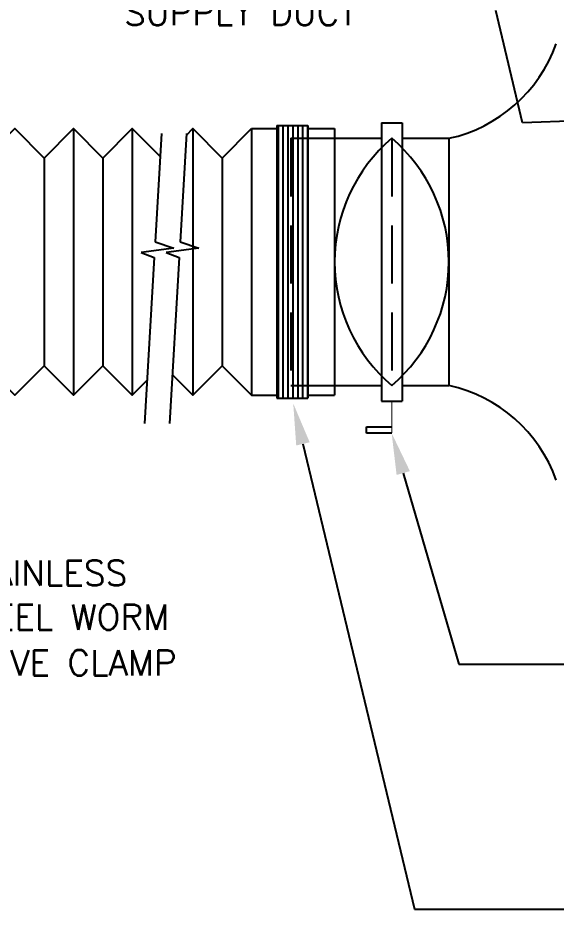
# Model space of a CAD drawing. Extents: x -730 to 2784, y 160 to 852.
# Drawn here: x -694.299 to -691.979, y 206.327 to 210.164 of the extents above; entities that cross this region are included whole.
import ezdxf

# ---------------------------------------------------------------- set-up
doc = ezdxf.new("R2010")
doc.units = 0
doc.header["$MEASUREMENT"] = 0
doc.linetypes.add('HIDDEN', pattern=[0.375, 0.25, -0.125])
doc.linetypes.add('MCEN2', pattern=[3, 2, -1])
for name, color, linetype in [('DETAILS', 11, 'Continuous'), ('G-TX-HEV', 2, 'Continuous'), ('T-TEXT', 3, 'Continuous')]:
    doc.layers.add(name, color=color, linetype=linetype)
doc.styles.add('AC', font='romans.shx', dxfattribs={"height": 0.2})

# ---------------------------------------------------------------- blocks, each defined once
blk = doc.blocks.new('*X277')
at = {"color": 0}
for p, q in [((117.5953352202534, 182.4606139711443), (117.5953352202534, 208.7174682206366)), ((118.0676056428247, 182.4606139711443), (118.0676056428247, 208.7174682206366)), ((118.539876065396, 182.4606139711443), (118.539876065396, 208.7174682206366)), ((119.0121464879673, 182.4606139711443), (119.0121464879673, 208.7174682206367)), ((119.4844169105386, 182.4606139711443), (119.4844169105386, 208.7174682206367)), ((119.9566873331099, 182.4606139711443), (119.9566873331099, 208.7174682206367)), ((120.4289577556812, 182.4606139711443), (120.4289577556812, 208.7174682206367))]:
    blk.add_line(p, q, dxfattribs=at)

msp = doc.modelspace()

# ---------------------------------------------------------------- linework, layer by layer
at = {"layer": 'DETAILS', "color": 2}
for p, q in [((-692.7324708772534, 209.712066266044), (-692.7324708772534, 208.5138251231648)), ((-692.7324708772534, 209.712066266044), (-692.6430073948109, 209.712066266044)), ((-692.6430073948109, 209.712066266044), (-692.6430073948109, 208.5138251231648)), ((-693.6798960730112, 209.6662371638556), (-693.7074484366328, 209.1989791525648)), ((-693.5721569948136, 209.6662371638556), (-693.5997093586378, 209.1989791525648)), ((-693.4181381157526, 209.5602631087433), (-693.2916176449526, 209.6867835795435)), ((-693.2916176449526, 209.6867835795435), (-693.2916176449526, 208.5391078096652)), ((-693.2916176449526, 209.6867835795435), (-693.1834321914545, 209.6867835795435)), ((-693.1834321914545, 209.7002031019503), (-693.1834321914545, 208.5256882872586)), ((-693.1834321914545, 209.7002031019503), (-693.0492369671823, 209.7002031019503)), ((-693.0492369671823, 209.7002031019503), (-693.0492369671823, 208.5256882872586)), ((-693.0492369671823, 209.6867835795435), (-692.933763713966, 209.6867835795435)), ((-692.933763713966, 209.6867835795435), (-692.933763713966, 208.5391078096652)), ((-693.1228093856021, 209.6449686536035), (-692.7324708772534, 209.6449686536035)), ((-692.6430073948109, 209.6449686536035), (-692.4417145580984, 209.6449686536035)), ((-692.4417145580984, 209.6449686536035), (-692.4417145580984, 208.5809227354022)), ((-694.1857790463138, 209.5602631087433), (-694.1857790463138, 208.6656282804655)), ((-693.6262439301196, 209.172115006055), (-693.7667529263465, 209.154054605367)), ((-693.7074484366328, 209.1989791525648), (-693.6262439301196, 209.172115006055)), ((-693.5185048519218, 209.172115006055), (-693.6590138479459, 209.154054605367)), ((-693.5997093586378, 209.1989791525648), (-693.5185048519218, 209.172115006055)), ((-693.7667529263465, 209.154054605367), (-693.7114409755235, 209.1312700423163)), ((-693.7114409755235, 209.1312700423163), (-693.7535217264998, 208.4176264422208)), ((-693.6590138479459, 209.154054605367), (-693.6037018979342, 209.1312700423163)), ((-693.6037018979342, 209.1312700423163), (-693.6457826489107, 208.4176264422208)), ((-693.4181381157526, 208.6656282804655), (-693.2916176449526, 208.5391078096652)), ((-693.1228093856021, 208.5809227354022), (-692.7324708772534, 208.5809227354022)), ((-692.6430073948109, 208.5809227354022), (-692.4417145580984, 208.5809227354022)), ((-693.2916176449526, 208.5391078096652), (-693.1834321914545, 208.5391078096652)), ((-693.1834321914545, 208.5256882872586), (-693.0492369671823, 208.5256882872586)), ((-693.0492369671823, 208.5391078096652), (-692.933763713966, 208.5391078096652)), ((-692.7324708772534, 208.5138251231648), (-692.6430073948109, 208.5138251231648)), ((-692.797029038811, 208.4023626031571), (-692.6877391360322, 208.4023626031571)), ((-692.797029038811, 208.3758750472033), (-692.797029038811, 208.4023626031571)), ((-692.6877391360322, 208.3758750472033), (-692.797029038811, 208.3758750472033))]:
    msp.add_line(p, q, dxfattribs=at)
at = {"layer": 'DETAILS', "color": 2, "linetype": 'HIDDEN'}
for p, q in [((-693.1228093856021, 209.6449686536035), (-693.1228093856021, 208.5809227354022)), ((-692.6877391360322, 209.6449686536035), (-692.6877391360322, 208.5809227354022))]:
    msp.add_line(p, q, dxfattribs=at)
at = {"layer": 'DETAILS', "color": 2}
for points in [[(-694.438819987914, 209.5602631087433), (-694.3122995175196, 209.6867835795435), (-694.1857790463138, 209.5602631087433)], [(-694.1857790463138, 209.5602631087433), (-694.0592585761221, 209.6867835795435), (-693.9327381049162, 209.5602631087433)], [(-694.0592585761221, 209.6867835795435), (-694.0592585761221, 208.5391078096652)], [(-693.9327381049162, 209.5602631087433), (-693.8062176345217, 209.6867835795435), (-693.6857859159574, 209.566351860979)], [(-693.8062176345217, 209.6867835795435), (-693.8062176345217, 208.5391078096652)], [(-693.5725926132004, 209.6588495524904), (-693.54465858635, 209.6867835795435), (-693.4181381157526, 209.5602631087433)], [(-693.54465858635, 209.6867835795435), (-693.54465858635, 208.5391078096652)], [(-693.9327381049162, 209.5602631087433), (-693.9327381049162, 208.6656282804655)], [(-693.4181381157526, 209.5602631087433), (-693.4181381157526, 208.6656282804655)], [(-694.438819987914, 208.6656282804655), (-694.3122995175196, 208.5391078096652), (-694.1857790463138, 208.6656282804655)], [(-694.1857790463138, 208.6656282804655), (-694.0592585761221, 208.5391078096652), (-693.9327381049162, 208.6656282804655)], [(-693.9327381049162, 208.6656282804655), (-693.8062176345217, 208.5391078096652), (-693.7426076174812, 208.6027178269084)], [(-693.6333873838265, 208.627836606939), (-693.54465858635, 208.5391078096652), (-693.4181381157526, 208.6656282804655)]]:
    msp.add_lwpolyline(points, dxfattribs=at)
at = {"layer": 'DETAILS', "color": 2, "const_width": 0.00447317414082244}
msp.add_lwpolyline([(-692.6877391360322, 208.5138251231648), (-692.6877391360322, 208.3758750472033)], dxfattribs=at)
at = {"layer": 'DETAILS', "color": 2}
for centre, start, end in [((-692.5777474464184, 210.2657919549847), 282.3591468759928, 340.3383814796525), ((-692.5777474464184, 207.9600994342241), 19.66161852034416, 77.64085312400721)]:
    msp.add_arc(centre, 0.6355521364446048, start, end, dxfattribs=at)
at = {"layer": 'DETAILS', "color": 2, "linetype": 'MCEN2'}
for centre, start, end in [((-692.2355072121001, 209.1129456945029), 130.3653283773528, 229.6346716226466), ((-693.1399710599641, 209.1129456945029), 310.3653283773528, 49.6346716226472)]:
    msp.add_arc(centre, 0.6982565018050501, start, end, dxfattribs=at)
at = {"layer": 'T-TEXT', "color": 7, "linetype": 'Continuous'}
for p, q in [((-692.1244665734113, 209.7122467371996), (-692.2386915437144, 210.1957541659513)), ((-691.5950435772185, 209.73010096868), (-692.1244665734113, 209.7122467371996)), ((-693.0703357347942, 208.3295627465907), (-692.589154410357, 206.3265505000113)), ((-692.6381795777576, 208.2040517250395), (-692.3989814344216, 207.3806717399669)), ((-692.3989814344216, 207.3806717399669), (-691.7421339846555, 207.3806717399669)), ((-692.589154410357, 206.3265505000113), (-691.7609010545851, 206.3265505000113))]:
    msp.add_line(p, q, dxfattribs=at)
for points in [[(-693.0993319467682, 208.3225970199929), (-693.0413395234286, 208.3365284731891), (-693.1121300941791, 208.5035400168126)], [(-692.6668167979492, 208.1957323948959), (-692.6095423575658, 208.2123710551829), (-692.6880955588208, 208.3758750472033)]]:
    msp.add_solid(points, dxfattribs=at)

# ---------------------------------------------------------------- block references
at = {"layer": 'DETAILS', "color": 2, "xscale": 0.04473174122119872, "yscale": 0.04473174122114187, "zscale": 0.04473174122115075}
msp.add_blockref('*X277', (-698.4363197115478, 200.363907286121), dxfattribs=at)

# ---------------------------------------------------------------- texts
at = {"layer": 'G-TX-HEV', "color": 7, "style": 'AC'}
for s, p in [('SUPPLY DUCT', (-693.8412780552566, 210.1314963125687)), ('STAINLESS', (-694.5736077566416, 207.7194596630467)), ('STEEL WORM', (-694.5699198125857, 207.5290669960517)), ('DRIVE CLAMP', (-694.5653316077039, 207.3331859260272))]:
    msp.add_text(s, height=0.108749801535043, dxfattribs=at).set_placement(p)

doc.saveas('drawing.dxf')
